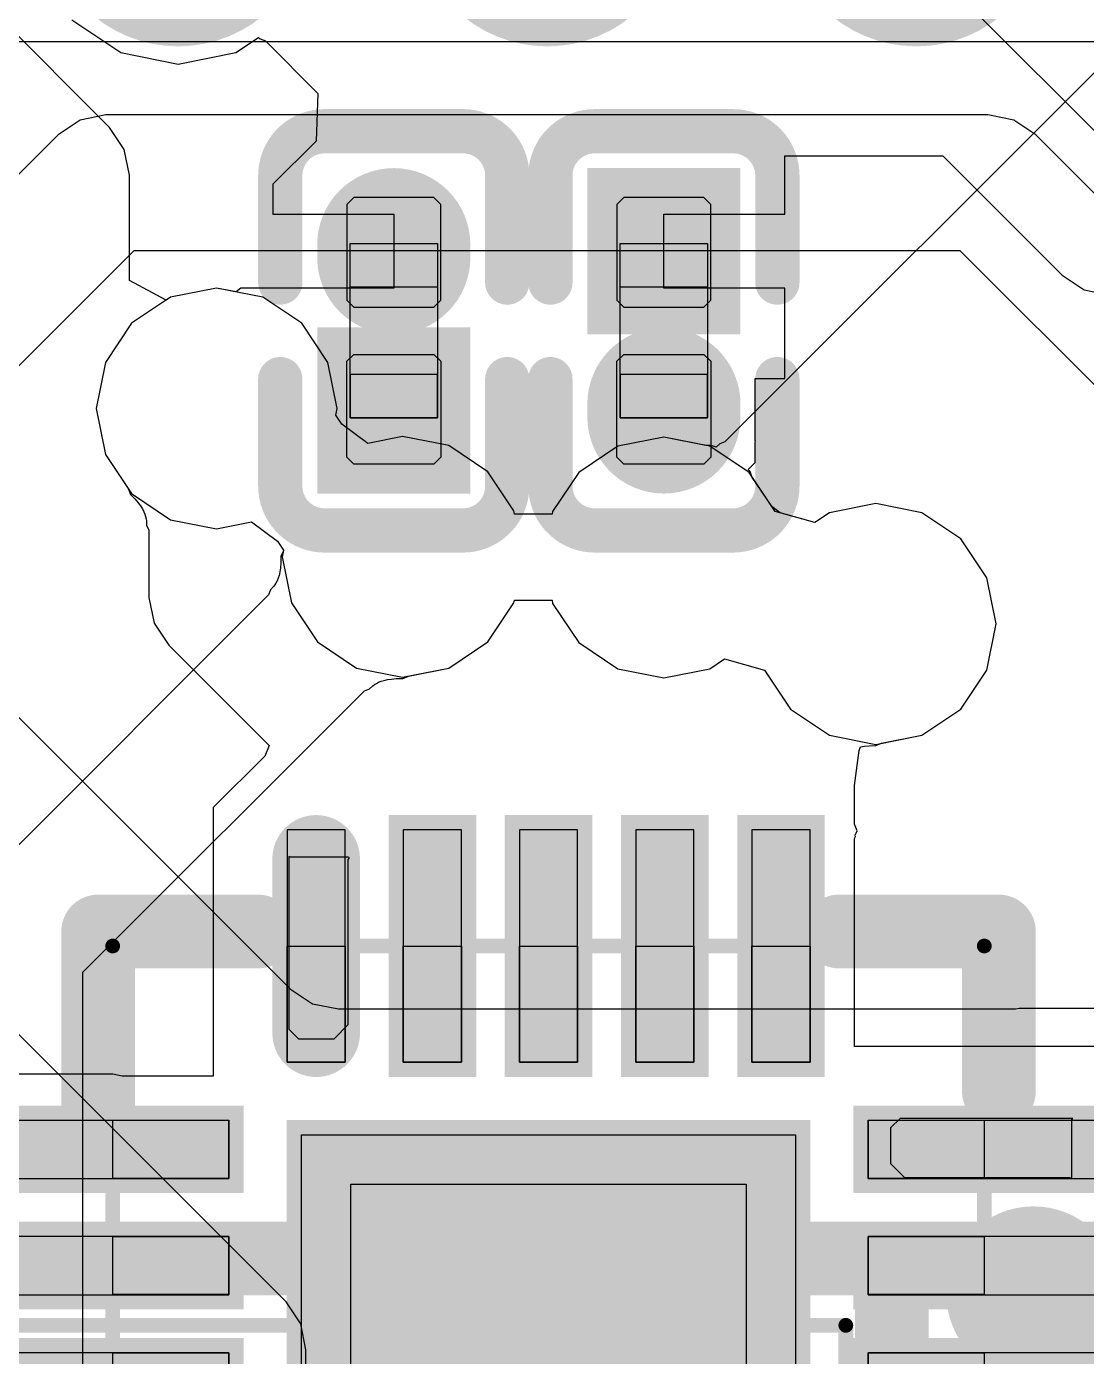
# Model space of a CAD drawing. Header units: millimetres. Extents: x 50 to 153, y 18 to 71.
# Drawn here: x 125.741 to 129.389, y 46.35 to 50.928 of the extents above; entities that cross this region are included whole.
import ezdxf

# ---------------------------------------------------------------- set-up
doc = ezdxf.new("R2010")
doc.units = ezdxf.units.MM
for name, color, linetype in [('BottomOverlay', 54, 'Continuous'), ('ConnectLayer', 7, 'Continuous'), ('Mechanical15', 56, 'Continuous'), ('Mechanical4', 56, 'Continuous'), ('Mechanical5', 56, 'Continuous'), ('TopLayer', 1, 'Continuous'), ('TopOverlay', 2, 'Continuous'), ('TopPaste', 8, 'Continuous'), ('TopSolder', 216, 'Continuous')]:
    doc.layers.add(name, color=color, linetype=linetype)

# ---------------------------------------------------------------- blocks, each defined once
blk = doc.blocks.new('MSOP_8_L3_0_W3_0_P0_65_LS5_0_BL_B_29')
at = {"layer": 'BottomOverlay'}
for points, const_width in [([(-1.4592, 2.146, 1), (-1.7595, 2.146, 1)], 0.3), ([(-1.8345, 2.146, 1), (-1.6845, 2.146, 1)], 0.15), ([(-1.5342, 2.146, 1), (-1.3842, 2.146, 1)], 0.15), ([(-1.7868, 1.6585, 1), (-1.6598, 1.6585, 1)], 0.127), ([(-1.7868, 1.6585, 1), (-1.6598, 1.6585, 1)], 0.127), ([(-1.4517, 1.6585, 1), (-1.3247, 1.6585, 1)], 0.127), ([(-1.7935, 1.6518, 1), (-1.6665, 1.6518, 1)], 0.127), ([(-1.7935, 1.6518, 1), (-1.6665, 1.6518, 1)], 0.127), ([(-0.9929, 0.889, 1), (-1.2931, 0.889, 1)], 0.3), ([(-1.3681, 0.889, 1), (-1.2181, 0.889, 1)], 0.15)]:
    blk.add_lwpolyline(points, format="xyb", close=True, dxfattribs=dict(at, const_width=const_width))
at = {"layer": 'BottomOverlay', "const_width": 0.254}
for points in [[(-1.73, 1.6518), (-1.7233, 1.6585)], [(-1.3882, 1.6585), (-1.7233, 1.6585)], [(-1.73, -1.7237), (-1.73, 1.6518)]]:
    blk.add_lwpolyline(points, dxfattribs=at)
at = {"layer": 'Mechanical15', "const_width": 0.0508}
for points in [[(-1.5, -1.5), (-1.5, 1.5)], [(1.5, 1.5), (-1.5, 1.5)]]:
    blk.add_lwpolyline(points, dxfattribs=at)
at = {"layer": 'Mechanical15', "const_width": 0.0254}
blk.add_lwpolyline([(-1.5127, 1.5, 1), (-1.4873, 1.5, 1)], format="xyb", close=True, dxfattribs=at)
blk.add_lwpolyline([(-1.5127, 1.5, 1), (-1.4873, 1.5, 1)], format="xyb", close=True, dxfattribs=at)
blk = doc.blocks.new('WQFN_20_L3_0_W3_0_P0_40_BL_EP1_7_30')
at = {"layer": 'Mechanical15'}
for p, q in [((-0.9001, 1.1), (-0.9001, 1.5)), ((-0.9001, 1.5), (-0.7001, 1.5)), ((-0.7001, 1.5), (-0.7001, 1.1)), ((-0.5001, 1.1), (-0.5001, 1.5)), ((-0.5001, 1.5), (-0.3001, 1.5)), ((-0.3001, 1.5), (-0.3001, 1.1)), ((-0.1, 1.1), (-0.1, 1.5)), ((-0.1, 1.5), (0.1, 1.5)), ((-0.7001, 1.1), (-0.9001, 1.1)), ((-0.7001, 1.1), (-0.7001, 1.1)), ((-0.3001, 1.1), (-0.5001, 1.1)), ((-0.3001, 1.1), (-0.3001, 1.1)), ((0.1, 1.1), (-0.1, 1.1)), ((-1.5, 0.7001), (-1.5, 0.9001)), ((-1.5, 0.9001), (-1.1, 0.9001)), ((-1.1, 0.9001), (-1.1, 0.9001)), ((-1.1, 0.9001), (-1.1, 0.7001)), ((-0.85, -0.85), (-0.85, 0.85)), ((-0.85, 0.85), (0.85, 0.85)), ((-1.1, 0.7001), (-1.5, 0.7001)), ((-1.5, 0.3001), (-1.5, 0.5001)), ((-1.5, 0.5001), (-1.1, 0.5001)), ((-1.1, 0.5001), (-1.1, 0.5001)), ((-1.1, 0.5001), (-1.1, 0.3001)), ((-1.1, 0.3001), (-1.5, 0.3001)), ((-1.5, -0.1), (-1.5, 0.1)), ((-1.5, 0.1), (-1.1, 0.1)), ((-1.1, 0.1), (-1.1, 0.1)), ((-1.1, 0.1), (-1.1, -0.1)), ((-1.1, -0.1), (-1.5, -0.1)), ((-1.5, -0.4998), (-1.5, -0.2998)), ((-1.5, -0.2998), (-1.1, -0.2998)), ((-1.1, -0.2998), (-1.1, -0.2998)), ((-1.1, -0.2998), (-1.1, -0.4998)), ((-1.1, -0.4998), (-1.5, -0.4998)), ((-1.5, -0.8998), (-1.5, -0.6998)), ((-1.5, -0.6998), (-1.1, -0.6998)), ((-1.1, -0.6998), (-1.1, -0.6998)), ((-1.1, -0.6998), (-1.1, -0.8998)), ((-0.85, -0.85), (-0.85, -0.85)), ((0.85, -0.85), (-0.85, -0.85)), ((-1.1, -0.8998), (-1.5, -0.8998)), ((-0.9001, -1.5), (-0.9001, -1.1)), ((-0.9001, -1.1), (-0.7001, -1.1)), ((-0.7001, -1.1), (-0.7001, -1.5)), ((-0.5001, -1.5), (-0.5001, -1.1)), ((-0.5001, -1.1), (-0.3001, -1.1)), ((-0.3001, -1.1), (-0.3001, -1.5)), ((-0.1, -1.5), (-0.1, -1.1)), ((-0.1, -1.1), (0.1, -1.1)), ((-0.7001, -1.5), (-0.9001, -1.5)), ((-0.7001, -1.5), (-0.7001, -1.5)), ((-0.3001, -1.5), (-0.5001, -1.5)), ((-0.3001, -1.5), (-0.3001, -1.5)), ((0.1, -1.5), (-0.1, -1.5))]:
    blk.add_line(p, q, dxfattribs=at)
at = {"layer": 'Mechanical15', "const_width": 0.0508}
for points in [[(1.4998, 1.4999), (-1.5001, 1.4999)], [(-1.5001, -1.5001), (-1.5001, 1.4999)], [(1.4998, -1.5001), (-1.5001, -1.5001)]]:
    blk.add_lwpolyline(points, dxfattribs=at)
at = {"layer": 'Mechanical15', "const_width": 0.0254}
for points in [[(-1.5128, 1.4999, 1), (-1.4874, 1.4999, 1)], [(-1.5128, 1.4999, 1), (-1.4874, 1.4999, 1)], [(-1.5128, -1.5001, 1), (-1.4874, -1.5001, 1)], [(-1.5128, -1.5001, 1), (-1.4874, -1.5001, 1)]]:
    blk.add_lwpolyline(points, format="xyb", close=True, dxfattribs=at)
at = {"layer": 'TopLayer', "const_width": 0.2}
blk.add_lwpolyline([(-1.2, -0.7997), (-1.8, -0.7997)], dxfattribs=at)
at = {"layer": 'TopLayer', "const_width": 0.1}
for points in [[(-1.85, -0.7997, 1), (-1.75, -0.7997, 1)], [(-1.25, -0.7997, 1), (-1.15, -0.7997, 1)]]:
    blk.add_lwpolyline(points, format="xyb", close=True, dxfattribs=at)
at = {"layer": 'TopLayer'}
for points in [[(-0.9002, 1.1), (-0.7002, 1.1), (-0.9002, 1.9), (-0.7002, 1.9)], [(-0.5002, 1.1), (-0.3002, 1.1), (-0.5002, 1.9), (-0.3002, 1.9)], [(-0.1001, 1.1), (0.0999, 1.1), (-0.1001, 1.9), (0.0999, 1.9)], [(-1.9, 0.9002), (-1.9, 0.7002), (-1.1, 0.9002), (-1.1, 0.7002)], [(0.8499, -0.8499), (0.8499, 0.8501), (-0.8501, -0.8499), (-0.8501, 0.8501)], [(-1.9, 0.5002), (-1.9, 0.3002), (-1.1, 0.5002), (-1.1, 0.3002)], [(-1.9, 0.1001), (-1.9, -0.0999), (-1.1, 0.1001), (-1.1, -0.0999)], [(-1.9, -0.2997), (-1.9, -0.4997), (-1.1, -0.2997), (-1.1, -0.4997)], [(-0.9002, -1.9), (-0.7002, -1.9), (-0.9002, -1.1), (-0.7002, -1.1)], [(-0.5002, -1.9), (-0.3002, -1.9), (-0.5002, -1.1), (-0.3002, -1.1)], [(-0.1001, -1.9), (0.0999, -1.9), (-0.1001, -1.1), (0.0999, -1.1)]]:
    blk.add_solid(points, dxfattribs=at)
at = {"layer": 'TopOverlay', "const_width": 0.254}
for points in [[(-1.55, 1), (-1.55, 1.55)], [(-1, 1.55), (-1.55, 1.55)], [(-1.55, -1.5499), (-1.55, -1)], [(-0.95, -1.5499), (-1.55, -1.5499)]]:
    blk.add_lwpolyline(points, dxfattribs=at)
at = {"layer": 'TopOverlay', "const_width": 0.127}
for points in [[(-1.6135, 1.55, 1), (-1.4865, 1.55, 1)], [(-1.6135, 1.55, 1), (-1.4865, 1.55, 1)], [(-1.0635, 1.55, 1), (-0.9365, 1.55, 1)], [(-1.6135, 1, 1), (-1.4865, 1, 1)], [(-1.6135, -1, 1), (-1.4865, -1, 1)], [(-1.6135, -1.5499, 1), (-1.4865, -1.5499, 1)], [(-1.6135, -1.5499, 1), (-1.4865, -1.5499, 1)], [(-1.0135, -1.5499, 1), (-0.8865, -1.5499, 1)]]:
    blk.add_lwpolyline(points, format="xyb", close=True, dxfattribs=at)
at = {"layer": 'TopPaste'}
for p, q in [((-0.8999, 1.9), (-0.8999, 1.1)), ((-0.6999, 1.1), (-0.6999, 1.9)), ((-0.4998, 1.9), (-0.4998, 1.1)), ((-0.2998, 1.1), (-0.2998, 1.9)), ((-0.0998, 1.9), (-0.0998, 1.1)), ((-0.8999, 1.1), (-0.8999, 1.1)), ((-0.8999, 1.1), (-0.6999, 1.1)), ((-0.4998, 1.1), (-0.4998, 1.1)), ((-0.4998, 1.1), (-0.2998, 1.1)), ((-0.0998, 1.1), (-0.0998, 1.1)), ((-0.0998, 1.1), (0.1002, 1.1)), ((-1.9, 0.9001), (-1.9, 0.9001)), ((-1.9, 0.9001), (-1.9, 0.7001)), ((-1.1, 0.9001), (-1.9, 0.9001)), ((-1.1, 0.7001), (-1.1, 0.9001)), ((-1.9, 0.7001), (-1.1, 0.7001)), ((-0.6801, -0.68), (-0.6801, 0.6801)), ((-0.6801, 0.6801), (0.68, 0.6801)), ((-1.9, 0.5001), (-1.9, 0.5001)), ((-1.9, 0.5001), (-1.9, 0.3001)), ((-1.1, 0.5001), (-1.9, 0.5001)), ((-1.1, 0.3001), (-1.1, 0.5001)), ((-1.9, 0.3001), (-1.1, 0.3001)), ((-1.9, 0.1), (-1.9, 0.1)), ((-1.9, 0.1), (-1.9, -0.1)), ((-1.1, 0.1), (-1.9, 0.1)), ((-1.1, -0.1), (-1.1, 0.1)), ((-1.9, -0.1), (-1.1, -0.1)), ((-1.9, -0.2998), (-1.9, -0.2998)), ((-1.9, -0.2998), (-1.9, -0.4998)), ((-1.1, -0.2998), (-1.9, -0.2998)), ((-1.1, -0.4998), (-1.1, -0.2998)), ((-1.9, -0.4998), (-1.1, -0.4998)), ((-0.6801, -0.68), (-0.6801, -0.68)), ((0.68, -0.68), (-0.6801, -0.68)), ((-1.9, -0.6998), (-1.9, -0.6998)), ((-1.9, -0.6998), (-1.9, -0.8998)), ((-1.1, -0.6998), (-1.9, -0.6998)), ((-1.1, -0.8998), (-1.1, -0.6998)), ((-1.9, -0.8998), (-1.1, -0.8998)), ((-0.6999, -1.1), (-0.8999, -1.1)), ((-0.8999, -1.1), (-0.8999, -1.9)), ((-0.6999, -1.9), (-0.6999, -1.1)), ((-0.2998, -1.1), (-0.4998, -1.1)), ((-0.4998, -1.1), (-0.4998, -1.9)), ((-0.2998, -1.9), (-0.2998, -1.1)), ((0.1002, -1.1), (-0.0998, -1.1)), ((-0.0998, -1.1), (-0.0998, -1.9))]:
    blk.add_line(p, q, dxfattribs=at)
at = {"layer": 'TopSolder', "const_width": 0.3016}
blk.add_lwpolyline([(-1.2, -0.7997), (-1.8, -0.7997)], dxfattribs=at)
at = {"layer": 'TopSolder', "const_width": 0.1508}
for points in [[(-1.8754, -0.7997, 1), (-1.7246, -0.7997, 1)], [(-1.2754, -0.7997, 1), (-1.1246, -0.7997, 1)]]:
    blk.add_lwpolyline(points, format="xyb", close=True, dxfattribs=at)
at = {"layer": 'TopSolder'}
for points in [[(-0.951, 1.0492), (-0.6494, 1.0492), (-0.951, 1.9508), (-0.6494, 1.9508)], [(-0.551, 1.0492), (-0.2494, 1.0492), (-0.551, 1.9508), (-0.2494, 1.9508)], [(-0.1509, 1.0492), (0.1507, 1.0492), (-0.1509, 1.9508), (0.1507, 1.9508)], [(-1.9508, 0.951), (-1.9508, 0.6494), (-1.0492, 0.951), (-1.0492, 0.6494)], [(0.9007, -0.9007), (0.9007, 0.9009), (-0.9009, -0.9007), (-0.9009, 0.9009)], [(-1.9508, 0.551), (-1.9508, 0.2494), (-1.0492, 0.551), (-1.0492, 0.2494)], [(-1.9508, 0.1509), (-1.9508, -0.1507), (-1.0492, 0.1509), (-1.0492, -0.1507)], [(-1.9508, -0.2489), (-1.9508, -0.5505), (-1.0492, -0.2489), (-1.0492, -0.5505)], [(-0.951, -1.9508), (-0.6494, -1.9508), (-0.951, -1.0492), (-0.6494, -1.0492)], [(-0.551, -1.9508), (-0.2494, -1.9508), (-0.551, -1.0492), (-0.2494, -1.0492)], [(-0.1509, -1.9508), (0.1507, -1.9508), (-0.1509, -1.0492), (0.1507, -1.0492)]]:
    blk.add_solid(points, dxfattribs=at)
blk = doc.blocks.new('C0201_74')
at = {"layer": 'Mechanical4'}
for p, q in [((-0.3038, 0.1324), (0.2962, 0.1324)), ((-0.3038, -0.1676), (-0.3038, 0.1324)), ((0.2962, 0.1324), (0.2962, -0.1676)), ((0.2962, -0.1676), (-0.3038, -0.1676))]:
    blk.add_line(p, q, dxfattribs=at)
at = {"layer": 'Mechanical5'}
for p, q in [((-0.1538, 0.1324), (-0.3038, 0.1324)), ((-0.3038, 0.1324), (-0.3038, -0.1676)), ((-0.1538, -0.1676), (-0.1538, 0.1324)), ((0.1462, 0.1324), (0.2962, 0.1324)), ((0.1462, -0.1676), (0.1462, 0.1324)), ((0.2962, 0.1324), (0.2962, -0.1676)), ((-0.3038, -0.1676), (-0.1538, -0.1676)), ((0.2962, -0.1676), (0.1462, -0.1676))]:
    blk.add_line(p, q, dxfattribs=at)
at = {"layer": 'TopLayer', "const_width": 0.324}
blk.add_lwpolyline([(0.2926, -0.0176), (0.2482, -0.0176)], dxfattribs=at)
at = {"layer": 'TopLayer', "const_width": 0.162}
for points in [[(0.1672, -0.0176, 1), (0.3292, -0.0176, 1)], [(0.2116, -0.0176, 1), (0.3736, -0.0176, 1)]]:
    blk.add_lwpolyline(points, format="xyb", close=True, dxfattribs=at)
at = {"layer": 'TopLayer'}
blk.add_solid([(-0.4623, -0.1796), (-0.0938, -0.1796), (-0.4623, 0.1444), (-0.0938, 0.1444)], dxfattribs=at)
at = {"layer": 'TopOverlay', "const_width": 0.1524}
for points in [[(-0.6909, 0.2206, -0.414214), (-0.5385, 0.373)], [(0.5308, 0.373, -0.414214), (0.6832, 0.2206)], [(-0.5385, -0.4082, -0.414214), (-0.6909, -0.2558)], [(0.6832, -0.2558, -0.414214), (0.5308, -0.4082)]]:
    blk.add_lwpolyline(points, format="xyb", dxfattribs=at)
for points in [[(-0.5385, 0.373), (-0.17, 0.373)], [(0.1624, 0.373), (0.5308, 0.373)], [(-0.6909, 0.2206), (-0.6909, -0.2558)], [(0.6832, 0.2206), (0.6832, -0.2558)], [(-0.5385, -0.4082), (-0.17, -0.4082)], [(0.1624, -0.4082), (0.5308, -0.4082)]]:
    blk.add_lwpolyline(points, dxfattribs=at)
at = {"layer": 'TopOverlay', "const_width": 0.0762}
for points in [[(-0.5766, 0.373, 1), (-0.5004, 0.373, 1)], [(-0.5766, 0.373, 1), (-0.5004, 0.373, 1)], [(-0.2081, 0.373, 1), (-0.1319, 0.373, 1)], [(0.1243, 0.373, 1), (0.2005, 0.373, 1)], [(0.4927, 0.373, 1), (0.5689, 0.373, 1)], [(0.4927, 0.373, 1), (0.5689, 0.373, 1)], [(-0.729, 0.2206, 1), (-0.6528, 0.2206, 1)], [(-0.729, 0.2206, 1), (-0.6528, 0.2206, 1)], [(0.6451, 0.2206, 1), (0.7213, 0.2206, 1)], [(0.6451, 0.2206, 1), (0.7213, 0.2206, 1)], [(-0.729, -0.2558, 1), (-0.6528, -0.2558, 1)], [(-0.729, -0.2558, 1), (-0.6528, -0.2558, 1)], [(0.6451, -0.2558, 1), (0.7213, -0.2558, 1)], [(0.6451, -0.2558, 1), (0.7213, -0.2558, 1)], [(-0.5766, -0.4082, 1), (-0.5004, -0.4082, 1)], [(-0.5766, -0.4082, 1), (-0.5004, -0.4082, 1)], [(-0.2081, -0.4082, 1), (-0.1319, -0.4082, 1)], [(0.1243, -0.4082, 1), (0.2005, -0.4082, 1)], [(0.4927, -0.4082, 1), (0.5689, -0.4082, 1)], [(0.4927, -0.4082, 1), (0.5689, -0.4082, 1)]]:
    blk.add_lwpolyline(points, format="xyb", close=True, dxfattribs=at)
at = {"layer": 'TopPaste'}
for p, q in [((-0.4623, 0.1204), (-0.4383, 0.1444)), ((-0.4383, 0.1444), (-0.1088, 0.1444)), ((-0.1088, 0.1444), (-0.0848, 0.1204)), ((0.1012, 0.1444), (0.0772, 0.1204)), ((0.4306, 0.1444), (0.1012, 0.1444)), ((0.4546, 0.1204), (0.4306, 0.1444)), ((-0.4623, -0.1556), (-0.4623, 0.1204)), ((-0.0848, 0.1204), (-0.0848, -0.1556)), ((0.0772, 0.1204), (0.0772, -0.1556)), ((0.4546, -0.1556), (0.4546, 0.1204)), ((-0.4383, -0.1796), (-0.4623, -0.1556)), ((-0.1088, -0.1796), (-0.4383, -0.1796)), ((-0.0848, -0.1556), (-0.1088, -0.1796)), ((0.0772, -0.1556), (0.1012, -0.1796)), ((0.1012, -0.1796), (0.4306, -0.1796)), ((0.4306, -0.1796), (0.4546, -0.1556))]:
    blk.add_line(p, q, dxfattribs=at)
at = {"layer": 'TopPaste', "const_width": 0.324}
blk.add_lwpolyline([(0.2926, -0.0176), (0.2482, -0.0176)], dxfattribs=at)
at = {"layer": 'TopPaste', "const_width": 0.162}
for points in [[(0.1672, -0.0176, 1), (0.3292, -0.0176, 1)], [(0.2116, -0.0176, 1), (0.3736, -0.0176, 1)]]:
    blk.add_lwpolyline(points, format="xyb", close=True, dxfattribs=at)
at = {"layer": 'TopPaste'}
blk.add_solid([(-0.4623, -0.1796), (-0.0938, -0.1796), (-0.4623, 0.1444), (-0.0938, 0.1444)], dxfattribs=at)
at = {"layer": 'TopSolder', "const_width": 0.5272}
blk.add_lwpolyline([(0.2926, -0.0176), (0.2482, -0.0176)], dxfattribs=at)
at = {"layer": 'TopSolder', "const_width": 0.2636}
for points in [[(0.1164, -0.0176, 1), (0.38, -0.0176, 1)], [(0.1608, -0.0176, 1), (0.4244, -0.0176, 1)]]:
    blk.add_lwpolyline(points, format="xyb", close=True, dxfattribs=at)
at = {"layer": 'TopSolder'}
blk.add_solid([(-0.5639, -0.2812), (0.0078, -0.2812), (-0.5639, 0.246), (0.0078, 0.246)], dxfattribs=at)
blk = doc.blocks.new('W25Q80_97')
at = {"layer": 'TopSolder', "const_width": 0.9144}
for points in [[(-0.9604, 2.5401), (0.3604, 2.5401)], [(-0.9604, 1.2701), (0.3604, 1.2701)], [(-0.9604, 0), (0.3604, 0)]]:
    blk.add_lwpolyline(points, dxfattribs=at)
at = {"layer": 'TopSolder', "const_width": 0.4572}
for points in [[(0.1318, 2.5401, 1), (0.589, 2.5401, 1)], [(0.1318, 1.2701, 1), (0.589, 1.2701, 1)], [(0.1318, 0, 1), (0.589, 0, 1)]]:
    blk.add_lwpolyline(points, format="xyb", close=True, dxfattribs=at)
blk = doc.blocks.new('C0201_132')
at = {"layer": 'Mechanical4'}
for p, q in [((-0.3038, 0.1324), (0.2962, 0.1324)), ((-0.3038, -0.1676), (-0.3038, 0.1324)), ((0.2962, 0.1324), (0.2962, -0.1676)), ((0.2962, -0.1676), (-0.3038, -0.1676))]:
    blk.add_line(p, q, dxfattribs=at)
at = {"layer": 'Mechanical5'}
for p, q in [((-0.1538, 0.1324), (-0.3038, 0.1324)), ((-0.3038, 0.1324), (-0.3038, -0.1676)), ((-0.1538, -0.1676), (-0.1538, 0.1324)), ((0.1462, 0.1324), (0.2962, 0.1324)), ((0.1462, -0.1676), (0.1462, 0.1324)), ((0.2962, 0.1324), (0.2962, -0.1676)), ((-0.3038, -0.1676), (-0.1538, -0.1676)), ((0.2962, -0.1676), (0.1462, -0.1676))]:
    blk.add_line(p, q, dxfattribs=at)
at = {"layer": 'TopLayer', "const_width": 0.324}
blk.add_lwpolyline([(-0.2558, -0.0176), (-0.3003, -0.0176)], dxfattribs=at)
at = {"layer": 'TopLayer', "const_width": 0.162}
for points in [[(-0.3813, -0.0176, 1), (-0.2193, -0.0176, 1)], [(-0.3368, -0.0176, 1), (-0.1748, -0.0176, 1)]]:
    blk.add_lwpolyline(points, format="xyb", close=True, dxfattribs=at)
at = {"layer": 'TopLayer'}
blk.add_solid([(0.0862, -0.1796), (0.4546, -0.1796), (0.0862, 0.1444), (0.4546, 0.1444)], dxfattribs=at)
at = {"layer": 'TopOverlay', "const_width": 0.1524}
for points in [[(-0.6909, 0.2206, -0.414214), (-0.5385, 0.373)], [(0.5308, 0.373, -0.414214), (0.6832, 0.2206)], [(-0.5385, -0.4082, -0.414214), (-0.6909, -0.2558)], [(0.6832, -0.2558, -0.414214), (0.5308, -0.4082)]]:
    blk.add_lwpolyline(points, format="xyb", dxfattribs=at)
for points in [[(-0.5385, 0.373), (-0.17, 0.373)], [(0.1624, 0.373), (0.5308, 0.373)], [(-0.6909, 0.2206), (-0.6909, -0.2558)], [(0.6832, 0.2206), (0.6832, -0.2558)], [(-0.5385, -0.4082), (-0.17, -0.4082)], [(0.1624, -0.4082), (0.5308, -0.4082)]]:
    blk.add_lwpolyline(points, dxfattribs=at)
at = {"layer": 'TopOverlay', "const_width": 0.0762}
for points in [[(-0.5766, 0.373, 1), (-0.5004, 0.373, 1)], [(-0.5766, 0.373, 1), (-0.5004, 0.373, 1)], [(-0.2081, 0.373, 1), (-0.1319, 0.373, 1)], [(0.1243, 0.373, 1), (0.2005, 0.373, 1)], [(0.4927, 0.373, 1), (0.5689, 0.373, 1)], [(0.4927, 0.373, 1), (0.5689, 0.373, 1)], [(-0.729, 0.2206, 1), (-0.6528, 0.2206, 1)], [(-0.729, 0.2206, 1), (-0.6528, 0.2206, 1)], [(0.6451, 0.2206, 1), (0.7213, 0.2206, 1)], [(0.6451, 0.2206, 1), (0.7213, 0.2206, 1)], [(-0.729, -0.2558, 1), (-0.6528, -0.2558, 1)], [(-0.729, -0.2558, 1), (-0.6528, -0.2558, 1)], [(0.6451, -0.2558, 1), (0.7213, -0.2558, 1)], [(0.6451, -0.2558, 1), (0.7213, -0.2558, 1)], [(-0.5766, -0.4082, 1), (-0.5004, -0.4082, 1)], [(-0.5766, -0.4082, 1), (-0.5004, -0.4082, 1)], [(-0.2081, -0.4082, 1), (-0.1319, -0.4082, 1)], [(0.1243, -0.4082, 1), (0.2005, -0.4082, 1)], [(0.4927, -0.4082, 1), (0.5689, -0.4082, 1)], [(0.4927, -0.4082, 1), (0.5689, -0.4082, 1)]]:
    blk.add_lwpolyline(points, format="xyb", close=True, dxfattribs=at)
at = {"layer": 'TopPaste'}
for p, q in [((-0.4623, 0.1204), (-0.4383, 0.1444)), ((-0.4383, 0.1444), (-0.1088, 0.1444)), ((-0.1088, 0.1444), (-0.0848, 0.1204)), ((0.1012, 0.1444), (0.0772, 0.1204)), ((0.4306, 0.1444), (0.1012, 0.1444)), ((0.4546, 0.1204), (0.4306, 0.1444)), ((-0.4623, -0.1556), (-0.4623, 0.1204)), ((-0.0848, 0.1204), (-0.0848, -0.1556)), ((0.0772, 0.1204), (0.0772, -0.1556)), ((0.4546, -0.1556), (0.4546, 0.1204)), ((-0.4383, -0.1796), (-0.4623, -0.1556)), ((-0.1088, -0.1796), (-0.4383, -0.1796)), ((-0.0848, -0.1556), (-0.1088, -0.1796)), ((0.0772, -0.1556), (0.1012, -0.1796)), ((0.1012, -0.1796), (0.4306, -0.1796)), ((0.4306, -0.1796), (0.4546, -0.1556))]:
    blk.add_line(p, q, dxfattribs=at)
at = {"layer": 'TopPaste', "const_width": 0.324}
blk.add_lwpolyline([(-0.2558, -0.0176), (-0.3003, -0.0176)], dxfattribs=at)
at = {"layer": 'TopPaste', "const_width": 0.162}
for points in [[(-0.3813, -0.0176, 1), (-0.2193, -0.0176, 1)], [(-0.3368, -0.0176, 1), (-0.1748, -0.0176, 1)]]:
    blk.add_lwpolyline(points, format="xyb", close=True, dxfattribs=at)
at = {"layer": 'TopPaste'}
blk.add_solid([(0.0862, -0.1796), (0.4546, -0.1796), (0.0862, 0.1444), (0.4546, 0.1444)], dxfattribs=at)
at = {"layer": 'TopSolder', "const_width": 0.5272}
blk.add_lwpolyline([(-0.2558, -0.0176), (-0.3003, -0.0176)], dxfattribs=at)
at = {"layer": 'TopSolder', "const_width": 0.2636}
for points in [[(-0.4321, -0.0176, 1), (-0.1685, -0.0176, 1)], [(-0.3876, -0.0176, 1), (-0.124, -0.0176, 1)]]:
    blk.add_lwpolyline(points, format="xyb", close=True, dxfattribs=at)
at = {"layer": 'TopSolder'}
blk.add_solid([(-0.0154, -0.2812), (0.5562, -0.2812), (-0.0154, 0.246), (0.5562, 0.246)], dxfattribs=at)

msp = doc.modelspace()

# ---------------------------------------------------------------- linework, layer by layer
at = {"layer": 'ConnectLayer'}
for p, q in [((126.5274, 53.4572), (130.0613, 49.9233)), ((126.0264, 50.5806), (125.1321, 51.475)), ((129.7938, 51.1471), (128.1446, 49.4978)), ((125.8967, 50.9504), (126.0647, 50.8382)), ((124.8101, 50.8765), (129.8701, 50.8765)), ((126.4611, 50.8382), (126.5391, 50.8903)), ((126.5391, 50.8903), (126.5442, 50.8854)), ((126.5442, 50.8854), (126.5628, 50.8782)), ((126.5628, 50.8782), (126.7432, 50.6977)), ((126.0647, 50.8382), (126.2629, 50.7987)), ((126.2629, 50.7987), (126.4611, 50.8382)), ((126.7432, 50.6977), (126.737, 50.5332)), ((126.014, 50.6235), (125.9248, 50.6058)), ((129.0493, 50.6235), (126.014, 50.6235)), ((129.1385, 50.6058), (129.0493, 50.6235)), ((125.9248, 50.6058), (125.8492, 50.5552)), ((126.0769, 50.505), (126.0264, 50.5806)), ((129.2141, 50.5552), (129.1385, 50.6058)), ((125.8492, 50.5552), (124.442, 49.1481)), ((126.737, 50.5332), (126.5886, 50.3849)), ((130.3244, 49.4449), (129.2141, 50.5552)), ((126.0947, 50.4158), (126.0769, 50.505)), ((128.3503, 50.2816), (128.3503, 50.4825)), ((128.3503, 50.4825), (128.8947, 50.4825)), ((128.8947, 50.4825), (129.3056, 50.0716)), ((126.0947, 50.054), (126.0947, 50.4158)), ((126.5886, 50.3849), (126.5886, 50.2816)), ((126.5886, 50.2816), (127.0046, 50.2816)), ((127.0046, 50.2816), (127.0046, 50.0276)), ((127.9343, 50.0276), (127.9343, 50.2816)), ((127.9343, 50.2816), (128.3503, 50.2816)), ((124.8399, 48.8867), (126.1106, 50.1573)), ((126.1106, 50.1573), (128.9528, 50.1573)), ((128.9528, 50.1573), (130.0631, 49.047)), ((126.2217, 49.9861), (126.0947, 50.054)), ((126.395, 50.0275), (126.2364, 49.996)), ((126.395, 50.0275), (126.2364, 49.996)), ((126.395, 50.0275), (126.2364, 49.996)), ((126.395, 50.0275), (126.2364, 49.996)), ((126.4616, 50.0143), (126.395, 50.0275)), ((126.5536, 49.996), (126.395, 50.0275)), ((126.5536, 49.996), (126.395, 50.0275)), ((126.5536, 49.996), (126.395, 50.0275)), ((126.4786, 50.0276), (126.4616, 50.0143)), ((127.0046, 50.0276), (126.4786, 50.0276)), ((128.3503, 50.0276), (127.9343, 50.0276)), ((128.3503, 49.7164), (128.3503, 50.0276)), ((129.3056, 50.0716), (129.3812, 50.0211)), ((126.2364, 49.996), (126.102, 49.9062)), ((126.2364, 49.996), (126.102, 49.9062)), ((126.2364, 49.996), (126.102, 49.9062)), ((126.2364, 49.996), (126.2217, 49.9861)), ((126.688, 49.9062), (126.5536, 49.996)), ((126.688, 49.9062), (126.5536, 49.996)), ((126.688, 49.9062), (126.5536, 49.996)), ((129.3812, 50.0211), (129.4704, 50.0034)), ((126.102, 49.9062), (126.0122, 49.7717)), ((126.102, 49.9062), (126.0122, 49.7717)), ((126.102, 49.9062), (126.0122, 49.7717)), ((126.7778, 49.7717), (126.688, 49.9062)), ((126.7778, 49.7717), (126.688, 49.9062)), ((126.7778, 49.7717), (126.688, 49.9062)), ((126.0122, 49.7717), (125.9806, 49.6132)), ((126.0122, 49.7717), (125.9806, 49.6132)), ((126.0122, 49.7717), (125.9806, 49.6132)), ((126.8094, 49.6132), (126.7778, 49.7717)), ((126.8094, 49.6132), (126.7778, 49.7717)), ((126.8094, 49.6132), (126.7778, 49.7717)), ((128.2487, 49.502), (128.2487, 49.7164)), ((128.2487, 49.7164), (128.3503, 49.7164)), ((125.9806, 49.6132), (126.0122, 49.4546)), ((125.9806, 49.6132), (126.0122, 49.4546)), ((125.9806, 49.6132), (126.0122, 49.4546)), ((126.8048, 49.5903), (126.8094, 49.6132)), ((126.8048, 49.5903), (126.8094, 49.6132)), ((126.8048, 49.5903), (126.8094, 49.6132)), ((126.8262, 49.559), (126.8048, 49.5903)), ((126.8262, 49.559), (126.8048, 49.5903)), ((126.8262, 49.559), (126.8048, 49.5903)), ((126.915, 49.4931), (126.8262, 49.559)), ((126.915, 49.4931), (126.8262, 49.559)), ((126.915, 49.4931), (126.8262, 49.559)), ((127.0351, 49.517), (126.915, 49.4931)), ((127.0351, 49.517), (126.915, 49.4931)), ((127.0351, 49.517), (126.915, 49.4931)), ((127.1937, 49.4855), (127.0351, 49.517)), ((127.1937, 49.4855), (127.0351, 49.517)), ((127.1937, 49.4855), (127.0351, 49.517)), ((127.3281, 49.3956), (127.1937, 49.4855)), ((127.3281, 49.3956), (127.1937, 49.4855)), ((127.3281, 49.3956), (127.1937, 49.4855)), ((127.7757, 49.4829), (127.6413, 49.3931)), ((127.7757, 49.4829), (127.6413, 49.3931)), ((127.7757, 49.4829), (127.6413, 49.3931)), ((127.9343, 49.5145), (127.7757, 49.4829)), ((127.9343, 49.5145), (127.7757, 49.4829)), ((127.9343, 49.5145), (127.7757, 49.4829)), ((128.0787, 49.4857), (127.9343, 49.5145)), ((128.0928, 49.4829), (127.9343, 49.5145)), ((128.0928, 49.4829), (127.9343, 49.5145)), ((128.0967, 49.4862), (128.0787, 49.4857)), ((128.2273, 49.3931), (128.0928, 49.4829)), ((128.2273, 49.3931), (128.0928, 49.4829)), ((128.111, 49.4806), (128.0967, 49.4862)), ((128.1139, 49.4798), (128.111, 49.4806)), ((128.1159, 49.4813), (128.1139, 49.4798)), ((128.1272, 49.4915), (128.1159, 49.4813)), ((128.1446, 49.4978), (128.1272, 49.4915)), ((128.2495, 49.5001), (128.2487, 49.502)), ((128.2487, 49.4982), (128.2495, 49.5001)), ((128.2487, 49.4268), (128.2487, 49.4982)), ((126.0122, 49.4546), (126.0905, 49.3374)), ((126.0122, 49.4546), (126.102, 49.3202)), ((126.0122, 49.4546), (126.102, 49.3202)), ((127.4179, 49.2612), (127.3281, 49.3956)), ((127.4179, 49.2612), (127.3281, 49.3956)), ((127.4179, 49.2612), (127.3281, 49.3956)), ((127.6413, 49.3931), (127.5514, 49.2587)), ((127.6413, 49.3931), (127.5514, 49.2587)), ((127.6413, 49.3931), (127.5514, 49.2587)), ((128.2245, 49.4026), (128.2487, 49.4268)), ((128.2309, 49.3959), (128.2245, 49.4026)), ((128.3171, 49.2587), (128.2273, 49.3931)), ((128.3171, 49.2587), (128.2273, 49.3931)), ((128.2387, 49.3759), (128.2309, 49.3959)), ((128.3064, 49.2746), (128.2387, 49.3759)), ((126.0905, 49.3374), (126.0984, 49.3174)), ((126.0984, 49.3174), (126.1141, 49.301)), ((126.102, 49.3202), (126.2364, 49.2304)), ((126.102, 49.3202), (126.2364, 49.2304)), ((126.1141, 49.301), (126.1244, 49.2889)), ((126.1244, 49.2889), (126.1328, 49.2776)), ((126.1328, 49.2776), (126.1393, 49.2672)), ((126.1393, 49.2672), (126.1443, 49.2577)), ((126.1443, 49.2577), (126.148, 49.2491)), ((127.4202, 49.2498), (127.4179, 49.2612)), ((127.4202, 49.2498), (127.4179, 49.2612)), ((127.4202, 49.2498), (127.4179, 49.2612)), ((127.5497, 49.2498), (127.4202, 49.2498)), ((127.5497, 49.2498), (127.4202, 49.2498)), ((127.5497, 49.2498), (127.4202, 49.2498)), ((127.5514, 49.2587), (127.5497, 49.2498)), ((127.5514, 49.2587), (127.5497, 49.2498)), ((127.5514, 49.2587), (127.5497, 49.2498)), ((128.335, 49.2537), (128.3064, 49.2746)), ((128.4541, 49.2206), (128.3171, 49.2587)), ((128.4541, 49.2206), (128.3171, 49.2587)), ((128.4541, 49.2206), (128.335, 49.2537)), ((128.5047, 49.2543), (128.4541, 49.2206)), ((128.5047, 49.2543), (128.4541, 49.2206)), ((128.5047, 49.2543), (128.4541, 49.2206)), ((128.6632, 49.2859), (128.5047, 49.2543)), ((128.6632, 49.2859), (128.5047, 49.2543)), ((128.6632, 49.2859), (128.5047, 49.2543)), ((128.8218, 49.2543), (128.6632, 49.2859)), ((128.8218, 49.2543), (128.6632, 49.2859)), ((128.8218, 49.2543), (128.6632, 49.2859)), ((128.9562, 49.1645), (128.8218, 49.2543)), ((128.9562, 49.1645), (128.8218, 49.2543)), ((128.9562, 49.1645), (128.8218, 49.2543)), ((126.148, 49.2491), (126.1506, 49.2412)), ((126.1506, 49.2412), (126.1523, 49.2337)), ((126.1523, 49.2337), (126.1533, 49.2262)), ((126.1533, 49.2262), (126.154, 49.2111)), ((126.154, 49.2111), (126.1619, 49.1942)), ((126.2364, 49.2304), (126.395, 49.1988)), ((126.2364, 49.2304), (126.395, 49.1988)), ((126.395, 49.1988), (126.5151, 49.2227)), ((126.395, 49.1988), (126.5151, 49.2227)), ((126.5151, 49.2227), (126.6039, 49.1568)), ((126.5151, 49.2227), (126.6039, 49.1568)), ((126.1619, 49.1942), (126.1619, 48.9629)), ((129.0461, 49.0301), (128.9562, 49.1645)), ((129.0461, 49.0301), (128.9562, 49.1645)), ((129.0461, 49.0301), (128.9562, 49.1645)), ((126.6039, 49.1568), (126.6253, 49.1255)), ((126.6039, 49.1568), (126.6253, 49.1255)), ((126.6248, 49.1229), (126.6162, 49.1033)), ((126.6253, 49.1255), (126.6207, 49.1026)), ((126.6253, 49.1255), (126.6248, 49.1229)), ((126.6157, 49.0806), (126.6144, 49.0646)), ((126.6162, 49.1033), (126.6157, 49.0806)), ((126.6207, 49.1026), (126.6523, 48.9441)), ((126.6065, 49.0286), (126.603, 49.0199)), ((126.6097, 49.0388), (126.6065, 49.0286)), ((126.6124, 49.0508), (126.6097, 49.0388)), ((126.6144, 49.0646), (126.6124, 49.0508)), ((129.0776, 48.8715), (129.0461, 49.0301)), ((129.0776, 48.8715), (129.0461, 49.0301)), ((129.0776, 48.8715), (129.0461, 49.0301)), ((126.5804, 48.9887), (126.574, 48.9712)), ((126.5906, 48.9999), (126.5804, 48.9887)), ((126.5951, 49.0059), (126.5906, 48.9999)), ((126.5992, 49.0124), (126.5951, 49.0059)), ((126.603, 49.0199), (126.5992, 49.0124)), ((126.574, 48.9712), (125.5368, 47.934)), ((126.1619, 48.9629), (126.1797, 48.8737)), ((126.6523, 48.9441), (126.7421, 48.8096)), ((127.3281, 48.8096), (127.4179, 48.9441)), ((127.3281, 48.8096), (127.4179, 48.9441)), ((127.4179, 48.9441), (127.4197, 48.9529)), ((127.4179, 48.9441), (127.4197, 48.9529)), ((127.4197, 48.9529), (127.5492, 48.9529)), ((127.4197, 48.9529), (127.5492, 48.9529)), ((127.5492, 48.9529), (127.5514, 48.9415)), ((127.5492, 48.9529), (127.5514, 48.9415)), ((127.5514, 48.9415), (127.6413, 48.8071)), ((127.5514, 48.9415), (127.6413, 48.8071)), ((125.392, 48.8715), (126.649, 47.6145)), ((126.1797, 48.8737), (126.2302, 48.7981)), ((129.0461, 48.7129), (129.0776, 48.8715)), ((129.0461, 48.7129), (129.0776, 48.8715)), ((129.0461, 48.7129), (129.0776, 48.8715)), ((126.2302, 48.7981), (126.5754, 48.4529)), ((126.7421, 48.8096), (126.8765, 48.7198)), ((127.1937, 48.7198), (127.3281, 48.8096)), ((127.1937, 48.7198), (127.3281, 48.8096)), ((127.6413, 48.8071), (127.7757, 48.7173)), ((127.6413, 48.8071), (127.7757, 48.7173)), ((128.0928, 48.7173), (128.1433, 48.751)), ((128.0928, 48.7173), (128.1433, 48.751)), ((128.1433, 48.751), (128.2804, 48.7129)), ((128.1433, 48.751), (128.2804, 48.7129)), ((126.8765, 48.7198), (127.0351, 48.6883)), ((127.0351, 48.6883), (127.1937, 48.7198)), ((127.0554, 48.6923), (127.1937, 48.7198)), ((127.7757, 48.7173), (127.9343, 48.6857)), ((127.7757, 48.7173), (127.9343, 48.6857)), ((127.9343, 48.6857), (128.0928, 48.7173)), ((127.9343, 48.6857), (128.0928, 48.7173)), ((128.2804, 48.7129), (128.3702, 48.5785)), ((128.2804, 48.7129), (128.3702, 48.5785)), ((128.9562, 48.5785), (129.0461, 48.7129)), ((128.9562, 48.5785), (129.0461, 48.7129)), ((128.9562, 48.5785), (129.0461, 48.7129)), ((126.9212, 48.6479), (126.9323, 48.6581)), ((126.9323, 48.6581), (126.9383, 48.6627)), ((126.9383, 48.6627), (126.9449, 48.6668)), ((126.9449, 48.6668), (126.9524, 48.6706)), ((126.9524, 48.6706), (126.961, 48.674)), ((126.961, 48.674), (126.9713, 48.6772)), ((126.9713, 48.6772), (126.9832, 48.6799)), ((126.9832, 48.6799), (126.9971, 48.682)), ((126.9971, 48.682), (127.013, 48.6833)), ((127.013, 48.6833), (127.0357, 48.6837)), ((127.0357, 48.6837), (127.0554, 48.6923)), ((125.9347, 47.6726), (126.9036, 48.6415)), ((126.9036, 48.6415), (126.9212, 48.6479)), ((128.3702, 48.5785), (128.5047, 48.4887)), ((128.3702, 48.5785), (128.5047, 48.4887)), ((128.8218, 48.4887), (128.9562, 48.5785)), ((128.8218, 48.4887), (128.9562, 48.5785)), ((128.8218, 48.4887), (128.9562, 48.5785)), ((128.5047, 48.4887), (128.6632, 48.4571)), ((128.5047, 48.4887), (128.6632, 48.4571)), ((128.6632, 48.4571), (128.8218, 48.4887)), ((128.6632, 48.4571), (128.8218, 48.4887)), ((128.6835, 48.4612), (128.8218, 48.4887)), ((126.5754, 48.4529), (126.5605, 48.4169)), ((128.5899, 48.3153), (128.6067, 48.4354)), ((128.6067, 48.4354), (128.6113, 48.4488)), ((128.6113, 48.4488), (128.6252, 48.4508)), ((128.6252, 48.4508), (128.6412, 48.4522)), ((128.6412, 48.4522), (128.6639, 48.4526)), ((128.6639, 48.4526), (128.6835, 48.4612)), ((126.5605, 48.4169), (126.3835, 48.2399)), ((128.5899, 48.1828), (128.5899, 48.3153)), ((128.5899, 48.3153), (128.5899, 48.3153)), ((126.3835, 48.2399), (126.3835, 47.3155)), ((128.5994, 48.1599), (128.5899, 48.1828)), ((128.593, 48.1444), (128.5994, 48.1599)), ((128.5899, 48.133), (128.5941, 48.1403)), ((128.5899, 47.4171), (128.5899, 48.133)), ((128.5941, 48.1403), (128.593, 48.1444)), ((126.6341, 46.5378), (125.2074, 47.9645)), ((125.9347, 43.9795), (125.9347, 47.6726)), ((126.649, 47.6145), (126.7246, 47.564)), ((126.7246, 47.564), (126.8138, 47.5462)), ((126.8138, 47.5462), (129.1443, 47.5462)), ((129.1443, 47.5462), (129.1571, 47.5488)), ((129.1571, 47.5488), (130.7562, 47.5488)), ((129.6912, 47.4171), (128.5899, 47.4171)), ((126.0372, 47.3221), (124.7648, 47.3221)), ((126.0703, 47.3155), (126.0372, 47.3221)), ((126.3835, 47.3155), (126.0703, 47.3155)), ((126.6846, 46.4621), (126.6341, 46.5378)), ((126.7024, 46.3729), (126.6846, 46.4621)), ((126.7024, 43.5445), (126.7024, 46.3729))]:
    msp.add_line(p, q, dxfattribs=at)
at = {"layer": 'TopLayer'}
for p, q in [((126.6465, 48.0689), (126.6439, 48.0714)), ((126.6439, 48.0714), (126.6439, 47.477)), ((126.8471, 48.0689), (126.6465, 48.0689)), ((126.8522, 48.0663), (126.8471, 48.0689)), ((126.8471, 48.0612), (126.8522, 48.0663)), ((126.8471, 47.4923), (126.8471, 48.0612)), ((126.6439, 47.477), (126.677, 47.444)), ((126.7989, 47.444), (126.8471, 47.4923)), ((126.677, 47.444), (126.7989, 47.444)), ((128.7471, 47.1697), (128.714, 47.1367)), ((129.3414, 47.1697), (128.7471, 47.1697)), ((129.3389, 47.1672), (129.3414, 47.1697)), ((129.3389, 46.9665), (129.3389, 47.1672)), ((128.714, 47.1367), (128.714, 47.0148)), ((128.714, 47.0148), (128.7623, 46.9665)), ((128.7623, 46.9665), (129.3313, 46.9665)), ((129.3313, 46.9665), (129.3363, 46.9614)), ((129.3363, 46.9614), (129.3389, 46.9665))]:
    msp.add_line(p, q, dxfattribs=at)
at = {"layer": 'TopOverlay', "const_width": 0.1}
msp.add_lwpolyline([(152.5477, 50.1974, 1), (111.3241, 50.1974, 1)], format="xyb", close=True, dxfattribs=at)

# ---------------------------------------------------------------- block references
for name, p, rotation in [('W25Q80_97', (126.2629, 51.6771), 270), ('C0201_74', (126.987, 49.8842), 90), ('C0201_132', (127.9167, 49.8842), 90), ('WQFN_20_L3_0_W3_0_P0_40_BL_EP1_7_30', (127.5372, 46.2629), 270), ('MSOP_8_L3_0_W3_0_P0_65_LS5_0_BL_B_29', (127.0605, 44.9574), 270)]:
    msp.add_blockref(name, p, dxfattribs=dict(rotation=rotation))

doc.saveas('drawing.dxf')
